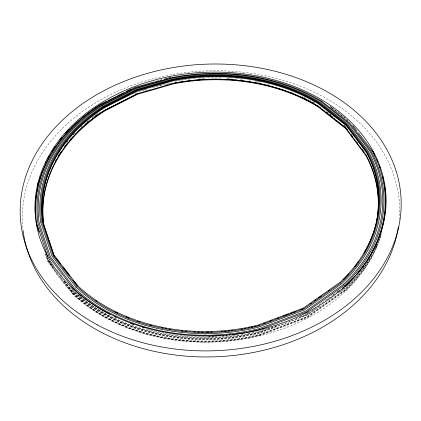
<?xml version="1.0" encoding="UTF-8"?>
<svg xmlns="http://www.w3.org/2000/svg" width="421" height="421" viewBox="0 0 421 421"><rect width="100%" height="100%" fill="white"/><g stroke="black" fill="none" stroke-linecap="round" stroke-linejoin="round"><path stroke-width="0.32" stroke-dasharray="2.1 1.58" d="M345.525 290.511L307.441 317.523L260.025 335.469M318.939 304.83L332.337 295.363M335.553 293.095L336.626 292.337M308.593 312.614L305.388 314.876L299.278 317.181M307.43 313.519L309.546 312.024M326.507 300.036L330.743 297.042M314.224 309.535L307.84 314.05L295.61 318.665M342.947 289.222L346.141 286.964A178.783 134.273 -2.7 0 0 356.524 276.113M319.344 306.088L305.93 315.576L259.231 333.211A171.394 129.589 -2.6 0 1 74.506 292.363M339.2 292.048L340.805 290.911M341.342 290.532L343.489 289.011M319.46 306.42L307.767 314.692L260.125 332.679A174.541 131.573 -2.6 0 1 71.675 291.043L64.176 281.196M338.589 292.884L346.025 287.622A178.604 134.241 -2.7 0 0 372.048 254.584M264.083 329.39L259.778 331.017A173.615 130.757 -2.6 0 1 72.433 289.695M267.845 328.448L259.925 331.432A174.057 131.099 -2.6 0 1 72.054 289.98M304.993 314.44L306.82 313.75M276.665 325.712L258.941 332.401A170.531 128.921 -2.6 0 1 80.348 296.437M276.655 325.817L260.146 332.048A174.715 131.605 -2.6 0 1 71.496 290.401M143.619 90.099L146.124 89.378M159.901 85.405L162.406 84.684M145.624 90.594L150.044 89.315M165.821 84.763L172.157 83.011M330.175 106.371L331.711 107.56M332.222 107.96L345.031 117.912M331.011 107.202L345.394 118.38M329.896 106.545L331.432 107.739M331.943 108.134L337.563 112.502M338.074 112.902L345.225 118.459M326.78 111.707L333.474 116.959M343.768 125.042L345.83 126.658M326.696 111.76L333.385 117.012M344.183 125.495L345.73 126.705M57.082 269.614L60.256 273.75M60.629 274.266L61.84 275.813M71.359 288.211L74.533 292.348M69.712 286.869L72.08 289.964M46.941 258.294L51.699 264.504M64.387 281.065L71.523 290.379M52.683 266.072L49.089 261.383L48.683 260.141M64.26 281.181L73.438 293.169A172.684 130.584 -2.6 0 0 259.652 334.411L306.746 316.624L344.588 289.816A176.731 133.252 -2.7 0 0 369.759 258.147M53.877 267.745L47.141 258.952L45.515 253.926M57.703 273.403L48.652 261.573L47.231 257.226M59.671 275.971L60.856 277.513M61.245 278.028L73.054 293.453M47.857 261.325L72.354 293.353A173.92 131.457 -2.6 0 0 260.041 334.942L307.498 317.008L345.615 289.985A177.972 134.125 -2.7 0 0 380.816 235.592M72.501 293.874L48.02 261.851L45.584 254.373M23.187 231.308A188.755 143.008 -2.5 0 1 208.263 70.854A188.755 143.008 -2.5 0 1 399.187 220.246M380.568 235.813A173.952 131.552 -2.5 0 1 379.405 239.549M379.195 240.175A173.952 131.552 -2.5 0 1 215.315 341.957A173.952 131.552 -2.5 0 1 44.905 252.968M134.809 93.536A173.952 131.552 -2.5 0 1 146.308 89.473M152.528 87.579A173.952 131.552 -2.5 0 1 172.142 82.895M304.041 97.651A173.952 131.552 -2.5 0 1 306.988 99.046M309.324 100.193A173.952 131.552 -2.5 0 1 312.203 101.671M312.771 101.971A173.952 131.552 -2.5 0 1 314.476 102.887M205.78 334.411A166.716 125.895 -2.6 0 1 204.459 334.406M376.606 245.522A178.604 134.241 -2.7 0 1 375.764 247.353M375.474 247.964A178.604 134.241 -2.7 0 1 374.28 250.39M381.805 232.413A177.836 134.099 -2.7 0 1 381.452 233.655M381.268 234.276A177.836 134.099 -2.7 0 1 345.499 290.49M376.469 245.459A178.783 134.273 -2.7 0 1 375.611 247.29M367.633 261.436A178.783 134.273 -2.7 0 1 364.728 265.698M364.349 266.23A178.783 134.273 -2.7 0 1 361.602 269.914M260.02 335.453A173.784 131.431 -2.6 0 1 72.475 293.89M73.028 293.474A173.131 130.931 -2.6 0 0 259.804 334.837L307.03 316.992L344.973 290.101A177.183 133.599 -2.7 0 0 374.501 250.074M376.406 245.811A177.183 133.599 -2.7 0 1 375.611 247.643M66.671 142.545A173.142 130.752 -2.2 0 1 67.934 141.003M73.212 135.036A173.142 130.752 -2.2 0 1 74.58 133.594M81.058 127.263A173.142 130.752 -2.2 0 1 82.021 126.389M84.468 124.221A173.142 130.752 -2.2 0 1 90.057 119.601M92.152 117.975A173.142 130.752 -2.2 0 1 93.741 116.78M94.272 116.385A173.142 130.752 -2.2 0 1 95.883 115.212M96.425 114.822A173.142 130.752 -2.2 0 1 100.245 112.175M201.896 78.927A167.905 126.289 -2.4 0 1 204.506 78.78M227.277 78.78A167.905 126.289 -2.4 0 1 229.892 78.932M235.113 79.322A167.905 126.289 -2.4 0 1 236.413 79.443M240.302 79.837A167.905 126.289 -2.4 0 1 241.591 79.985M255.037 81.995A167.905 126.289 -2.4 0 1 256.968 82.358M257.61 82.484A167.905 126.289 -2.4 0 1 259.541 82.869M260.183 83A167.905 126.289 -2.4 0 1 262.109 83.411M267.219 84.595A167.905 126.289 -2.4 0 1 269.761 85.231M290.795 91.941A167.905 126.289 -2.4 0 1 292.642 92.662M301.778 96.556A167.905 126.289 -2.4 0 1 303.573 97.398M304.173 97.677A167.905 126.289 -2.4 0 1 308.882 100.019M312.34 101.85A167.905 126.289 -2.4 0 1 314.608 103.108M249.49 332.553A168.595 127.426 -2.6 0 1 247.574 332.937M233.308 335.221A168.595 127.426 -2.6 0 1 231.34 335.463M223.451 336.247A168.595 127.426 -2.6 0 1 220.82 336.447M214.247 336.811A168.595 127.426 -2.6 0 1 209.021 336.958M207.716 336.974A168.595 127.426 -2.6 0 1 146.424 328.869M66.776 142.577A173.005 130.647 -2.2 0 1 68.897 140.025M73.312 135.073A173.005 130.647 -2.2 0 1 74.68 133.631M81.153 127.31A173.005 130.647 -2.2 0 1 82.116 126.432M86.563 122.564A173.005 130.647 -2.2 0 1 90.147 119.653M92.236 118.027A173.005 130.647 -2.2 0 1 93.825 116.833M94.357 116.438A173.005 130.647 -2.2 0 1 95.967 115.265M96.504 114.875A173.005 130.647 -2.2 0 1 98.677 113.349M203.206 78.927A167.769 126.184 -2.4 0 1 204.511 78.859M227.266 78.859A167.769 126.184 -2.4 0 1 228.571 78.927M344.462 288.043A175.446 132.262 -2.7 0 1 343.462 288.99M79.869 296.021A170.531 128.921 -2.6 0 1 76.601 293.084M38.995 216.499A174.941 132.141 -2.2 0 1 38.948 215.189M174.936 81.264A169.695 127.663 -2.4 0 1 177.462 80.811M178.099 80.7A169.695 127.663 -2.4 0 1 180.646 80.279M181.283 80.179A169.695 127.663 -2.4 0 1 183.845 79.795M184.487 79.701A169.695 127.663 -2.4 0 1 187.708 79.269M188.355 79.19A169.695 127.663 -2.4 0 1 190.297 78.959M192.886 78.674A169.695 127.663 -2.4 0 1 195.486 78.427M198.733 78.153A169.695 127.663 -2.4 0 1 202.622 77.89M207.795 77.643A169.695 127.663 -2.4 0 1 222.809 77.601M229.403 77.896A169.695 127.663 -2.4 0 1 232.045 78.069M235.992 78.39A169.695 127.663 -2.4 0 1 237.954 78.58M241.222 78.927A169.695 127.663 -2.4 0 1 242.522 79.08M248.974 79.953A169.695 127.663 -2.4 0 1 250.253 80.148M255.442 81.027A169.695 127.663 -2.4 0 1 257.394 81.39M258.041 81.516A169.695 127.663 -2.4 0 1 259.989 81.906"/><path stroke-width="0.63" d="M332.874 294.984L334.479 293.853M337.163 291.958L339.305 290.443M342.52 288.175L345.199 286.28M343.115 284.754L305.599 311.177L258.962 328.717A171.163 128.873 -2.6 0 1 74.517 288.143L50.383 256.794L39.095 222.598A175.604 132.099 -2.2 0 1 102.061 105.655M344.089 285.464L306.32 312.103L259.341 329.79A172.31 129.752 -2.6 0 1 252.442 331.364M310.135 303.909L311.198 303.162M314.382 300.931L315.976 299.81M318.629 297.947L321.286 296.084M328.717 290.869L329.78 290.127M340.721 282.996L303.825 308.898L258.026 326.08A168.342 126.71 -2.6 0 1 76.911 286.354M104.745 110.907L137.578 94.246L173.768 83.784A165.8 124.69 -2.4 0 1 318.334 107.029L345.757 128.637L365.938 155.596A170.484 128.452 -2.7 0 1 377 219.246M104.219 107.881L137.188 91.215L173.52 80.748M137.509 93.694L104.65 110.355A170.958 128.984 -2.3 0 0 43.726 224.846L54.272 256.326M102.045 105.645L135.725 88.678L172.794 78.038A170.321 127.61 -2.4 0 1 320.844 101.624L349.035 123.621L369.859 151.113A175.236 131.552 -2.7 0 1 343.089 284.733M102.977 106.324L136.357 89.489L173.11 78.922A168.663 126.337 -2.4 0 1 319.886 102.335L347.793 124.158L368.386 151.423A173.568 130.273 -2.7 0 1 341.673 283.691L304.551 309.824L258.405 327.154A169.495 127.589 -2.6 0 1 75.938 287.08M103.619 106.792L136.799 90.047L173.331 79.537A167.516 125.463 -2.4 0 1 319.223 102.829L346.941 124.532L367.37 151.634A172.421 129.394 -2.7 0 1 340.694 282.98M106.813 101.261L100.435 104.466A178.499 134.325 -2.2 0 0 35.601 217.915M107.971 100.682L116.085 96.604M117.243 96.02L123.621 92.82M126.516 91.362L131.152 89.031M257.763 325.807L259.604 325.117M263.288 323.733L265.135 323.039M270.05 321.197L271.892 320.507M276.808 318.66L278.655 317.971M283.57 316.129L285.412 315.434M286.643 314.976L288.485 314.282M290.327 313.592L292.174 312.903M293.4 312.44L295.242 311.75M300.162 309.903L303.231 308.751M172.578 77.427L135.294 88.126L101.408 105.176A176.746 132.978 -2.2 0 0 37.932 222.841L49.273 257.278L73.57 288.848A172.31 129.752 -2.6 0 0 109.981 314.403M154.191 81.937L134.799 87.5L100.682 104.65A178.051 133.983 -2.2 0 0 36.627 223.109L47.599 256.589M155.438 81.579L158.57 80.685M159.817 80.327L161.696 79.785M164.195 79.069L167.326 78.174M168.574 77.817L170.452 77.275M346.757 119.653L347.783 120.448M321.486 101.145L349.883 123.248L370.864 150.902A176.378 132.426 -2.7 0 1 344.062 285.443M318.618 103.976L346.173 125.574L366.454 152.539A171.221 128.579 -2.7 0 1 364.023 253.184M320.886 108.202L318.844 106.592A166.648 125.326 -2.4 0 0 286.58 91.199M321.907 109.002L322.933 109.807M323.954 110.612L324.975 111.412M325.996 112.218L332.127 117.038M333.664 118.243L334.684 119.043M335.705 119.848L344.394 126.679M345.415 127.479L346.436 128.284M77.722 285.685L54.004 255.147L42.837 221.762A171.731 129.121 -2.3 0 1 104.119 107.208L137.099 90.526L173.463 80.058A166.684 124.842 -2.4 0 1 318.702 103.271L346.267 124.879L366.57 151.849A171.389 128.61 -2.7 0 1 339.952 282.37L303.304 308.109L257.778 325.17A167.474 126.026 -2.6 0 1 77.696 285.706M54.198 255.805L54.998 256.842M55.804 257.873L60.624 264.083M63.034 267.188L69.46 275.466M73.075 280.123L77.496 285.817M76.938 286.333L53.114 255.6L41.911 222.009A172.778 129.931 -2.2 0 1 103.64 106.802M75.964 287.059L51.999 256.084L40.763 222.246M352.809 125.405L357.119 131.078M358.292 132.626L372.011 150.665M346.825 128.805L347.609 129.847M351.125 134.536L352.687 136.62M356.592 141.83L357.766 143.393M362.06 149.123L364.012 151.728M366.028 155.039L345.83 128.079L318.371 106.481A165.932 124.711 -2.4 0 0 173.726 83.237L137.267 93.757L104.255 110.497A171.879 129.779 -2.2 0 0 94.52 117.259M36.406 223.825L39.042 231.903M398.382 226.861A188.755 143.008 -2.5 0 1 209.29 356.95A188.755 143.008 -2.5 0 1 23.187 231.308M366.044 155.033A170.621 128.473 -2.7 0 1 377 219.352M37.879 185.277A178.978 134.799 -2.2 0 1 38.369 183.377M39.458 179.588A178.978 134.799 -2.2 0 1 40.474 176.446M41.821 172.71A178.978 134.799 -2.2 0 1 42.547 170.858M48.173 158.864A178.978 134.799 -2.2 0 1 49.125 157.128M173.52 80.753A166.521 124.811 -2.4 0 1 318.634 103.966M358.597 261.615A171.221 128.579 -2.7 0 1 357.855 262.657M357.097 263.699A171.221 128.579 -2.7 0 1 354.756 266.798M348.82 273.882A171.221 128.579 -2.7 0 1 343.268 279.733M255.879 326.243A167.311 126 -2.6 0 1 254.626 326.538M252.732 326.964A167.311 126 -2.6 0 1 251.463 327.243M249.553 327.643A167.311 126 -2.6 0 1 248.269 327.901M245.701 328.401A167.311 126 -2.6 0 1 244.406 328.638M242.464 328.98A167.311 126 -2.6 0 1 241.165 329.196M232.655 330.427A167.311 126 -2.6 0 1 231.34 330.59M229.361 330.817A167.311 126 -2.6 0 1 228.04 330.953M226.061 331.153A167.311 126 -2.6 0 1 224.74 331.274M222.756 331.438A167.311 126 -2.6 0 1 221.435 331.538M212.205 332.022A167.311 126 -2.6 0 1 210.895 332.064M208.927 332.106A167.311 126 -2.6 0 1 206.316 332.132M203.043 332.127A167.311 126 -2.6 0 1 201.733 332.111M199.107 332.053A167.311 126 -2.6 0 1 197.791 332.011M195.16 331.911A167.311 126 -2.6 0 1 193.844 331.843M186.619 331.353A167.311 126 -2.6 0 1 185.308 331.238M182.688 330.985A167.311 126 -2.6 0 1 181.383 330.848M170.384 329.359A167.311 126 -2.6 0 1 169.105 329.148M166.563 328.706A167.311 126 -2.6 0 1 165.3 328.469M162.785 327.985A167.311 126 -2.6 0 1 161.532 327.733M151.907 325.507A167.311 126 -2.6 0 1 149.95 324.991M139.64 321.928A167.311 126 -2.6 0 1 137.741 321.297M129.036 318.108A167.311 126 -2.6 0 1 126.005 316.881M117.769 313.224A167.311 126 -2.6 0 1 114.928 311.84M96.946 301.462A167.311 126 -2.6 0 1 95.846 300.72M43.016 222.435A171.563 129.094 -2.3 0 1 104.234 107.892M37.527 185.24A179.157 134.831 -2.2 0 1 38.348 182.067M45.584 162.895A179.157 134.831 -2.2 0 1 46.463 161.117M47.684 158.764A179.157 134.831 -2.2 0 1 49.273 155.87M51.894 151.476A179.157 134.831 -2.2 0 1 52.578 150.386M53.278 149.297A179.157 134.831 -2.2 0 1 55.088 146.603M59.729 140.272A179.157 134.831 -2.2 0 1 61.782 137.699M65.634 133.183A179.157 134.831 -2.2 0 1 69.212 129.305M43.884 225.382A170.821 128.958 -2.3 0 1 104.761 110.918M384.068 182.967A178.13 133.767 -2.7 0 1 367.696 260.073M363.728 265.909A178.13 133.767 -2.7 0 1 362.965 266.961M362.186 268.014A178.13 133.767 -2.7 0 1 361.392 269.061M360.587 270.103A178.13 133.767 -2.7 0 1 356.808 274.734M349.962 282.223A178.13 133.767 -2.7 0 1 348.998 283.196M348.03 284.159A178.13 133.767 -2.7 0 1 347.046 285.117M372.727 151.15A178.13 133.767 -2.7 0 1 374.822 155.191M377.021 159.927A178.13 133.767 -2.7 0 1 377.79 161.738M379.453 166.006A178.13 133.767 -2.7 0 1 380.11 167.858M382.705 176.625A178.13 133.767 -2.7 0 1 383.705 181.062M55.64 160.575A171.879 129.779 -2.2 0 1 56.267 159.464M58.23 156.165A171.879 129.779 -2.2 0 1 61.398 151.276M64.429 147.018A171.879 129.779 -2.2 0 1 66.828 143.893M69.754 140.325A171.879 129.779 -2.2 0 1 73.249 136.367M75.501 133.967A171.879 129.779 -2.2 0 1 76.417 133.025M76.859 132.573A171.879 129.779 -2.2 0 1 93.462 118.048M173.641 83.258A166.648 125.326 -2.4 0 1 285.964 90.978M40.748 222.251A173.931 130.815 -2.2 0 1 102.992 106.334M251.174 331.627A172.31 129.752 -2.6 0 1 249.269 332.016M247.99 332.269A172.31 129.752 -2.6 0 1 246.064 332.627M244.775 332.858A172.31 129.752 -2.6 0 1 235.686 334.285M234.381 334.458A172.31 129.752 -2.6 0 1 232.413 334.7M230.445 334.932A172.31 129.752 -2.6 0 1 229.135 335.074M227.161 335.274A172.31 129.752 -2.6 0 1 225.845 335.4M223.872 335.569A172.31 129.752 -2.6 0 1 222.556 335.674M220.588 335.821A172.31 129.752 -2.6 0 1 218.615 335.947M217.299 336.021A172.31 129.752 -2.6 0 1 215.331 336.116M214.021 336.174A172.31 129.752 -2.6 0 1 212.058 336.242M210.1 336.295A172.31 129.752 -2.6 0 1 208.795 336.321M144.329 327.938A172.31 129.752 -2.6 0 1 142.409 327.375M133.568 324.502A172.31 129.752 -2.6 0 1 130.473 323.391M116.17 317.429A172.31 129.752 -2.6 0 1 114.454 316.624M172.578 77.438A171.458 128.479 -2.4 0 1 321.502 101.135M372.027 150.66A177.683 133.425 -2.7 0 1 345.178 286.259M97.246 324.817A190.587 143.35 -2.5 0 0 399.95 220.209A190.587 143.35 -2.5 0 0 134.846 77.332A190.587 143.35 -2.5 0 0 97.246 324.817M104.261 311.056A175.636 131.852 -2.5 0 0 384.694 217.368A175.636 131.852 -2.5 0 0 142.645 83.679A175.636 131.852 -2.5 0 0 104.261 311.056"/></g></svg>
